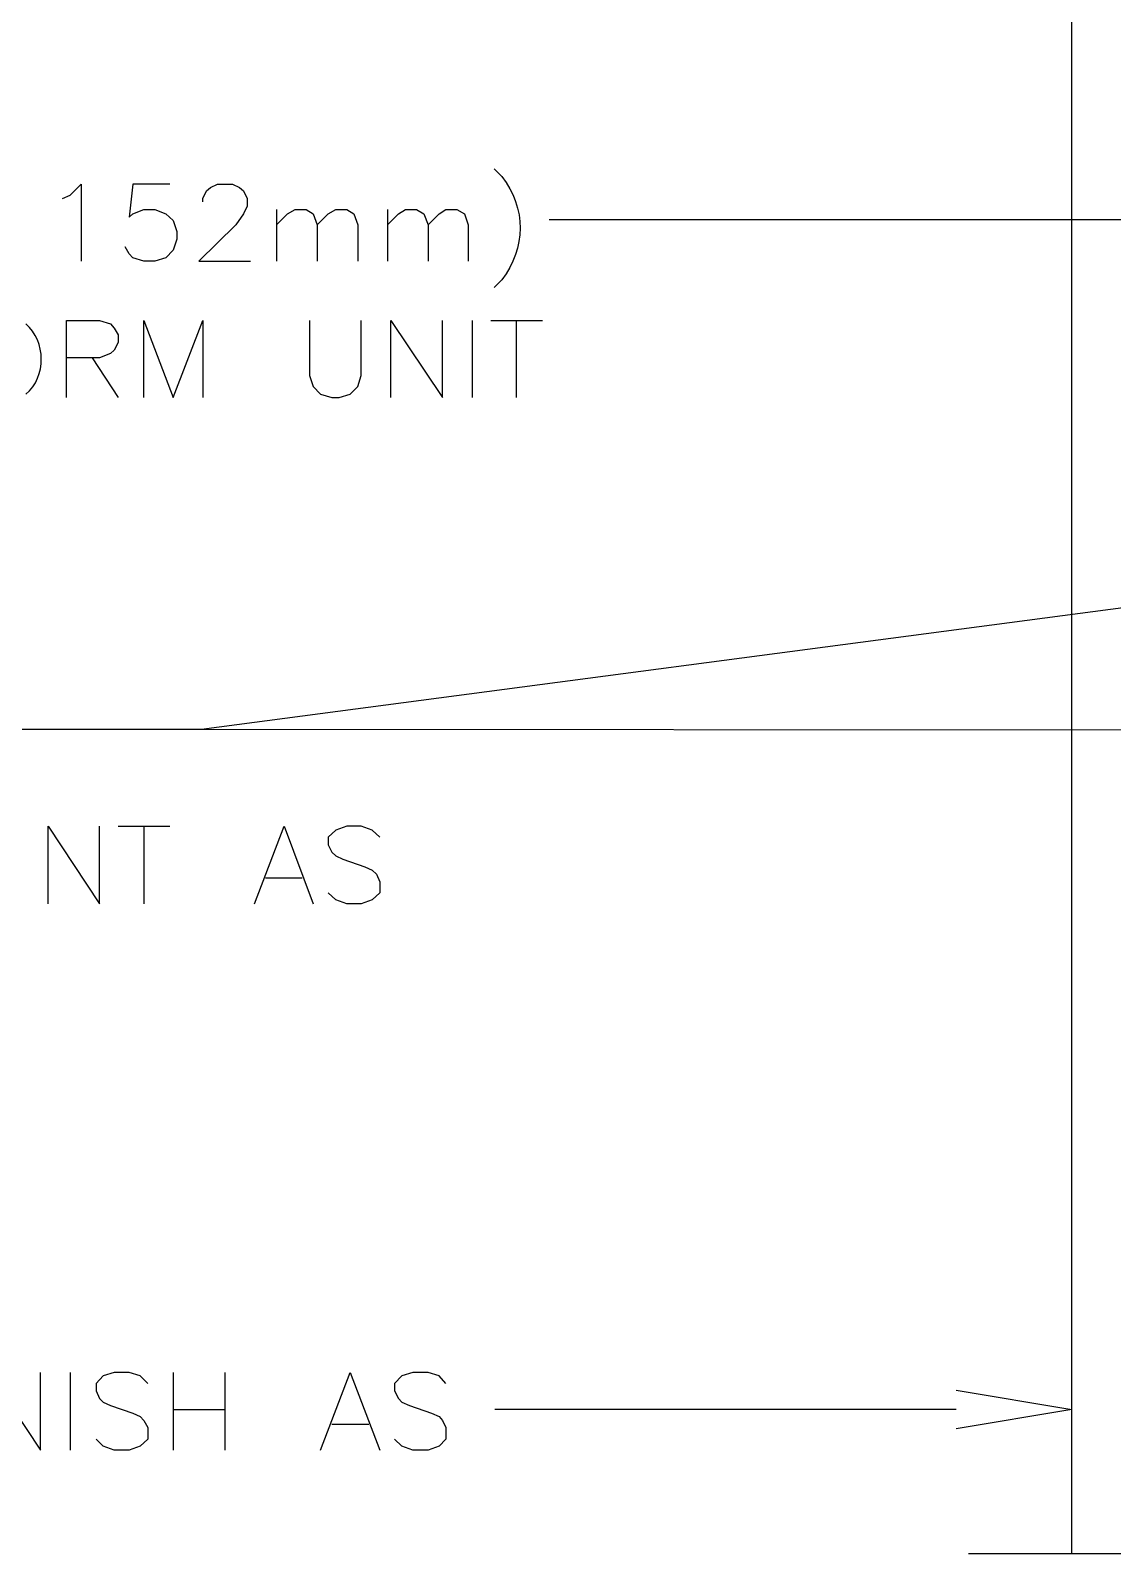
# Model space of a CAD drawing. Header units: millimetres. Extents: x 14 to 201, y 16 to 268.
# Drawn here: x 63.47 to 96.73, y 88.14 to 134.94 of the extents above; entities that cross this region are included whole.
import ezdxf

# ---------------------------------------------------------------- set-up
doc = ezdxf.new("R2010")
doc.units = ezdxf.units.MM
doc.layers.get('0').update_dxf_attribs({"linetype": 'CONTINUOUS'})

msp = doc.modelspace()

# ---------------------------------------------------------------- linework, layer by layer
at = {"color": 0}
for p, q in [((95.4828, 88.138), (95.4828, 170.731)), ((77.724, 130.683), (77.9568, 130.451)), ((64.685, 129.879), (65.024, 130.218)), ((65.024, 130.218), (65.024, 127.846)), ((66.6115, 130.218), (66.5057, 129.201)), ((67.7541, 130.218), (66.6115, 130.218)), ((68.8756, 130.006), (69.004, 130.112)), ((69.004, 130.112), (69.2146, 130.218)), ((69.2146, 130.218), (69.6807, 130.218)), ((69.6807, 130.218), (69.8927, 130.112)), ((69.8927, 130.112), (70.0193, 130.006)), ((64.4521, 129.772), (64.685, 129.879)), ((68.7709, 129.772), (68.8756, 130.006)), ((68.7709, 129.667), (68.7709, 129.772)), ((70.0193, 130.006), (70.1255, 129.772)), ((70.1255, 129.772), (70.1255, 129.54)), ((66.5057, 129.201), (66.6115, 129.307)), ((66.6115, 129.307), (66.9505, 129.433)), ((66.9505, 129.433), (67.2881, 129.433)), ((67.2881, 129.433), (67.6271, 129.307)), ((67.6271, 129.307), (67.86, 129.096)), ((70.0193, 129.307), (69.7865, 128.968)), ((70.1255, 129.54), (70.0193, 129.307)), ((71.035, 129.433), (71.035, 127.846)), ((71.035, 128.968), (71.374, 129.307)), ((71.374, 129.307), (71.6068, 129.433)), ((71.6068, 129.433), (71.9459, 129.433)), ((71.9459, 129.433), (72.1568, 129.307)), ((72.1568, 129.307), (72.2835, 128.968)), ((72.2835, 128.968), (72.6225, 129.307)), ((72.6225, 129.307), (72.8557, 129.433)), ((72.8557, 129.433), (73.1943, 129.433)), ((73.1943, 129.433), (73.4053, 129.307)), ((73.4053, 129.307), (73.5334, 128.968)), ((74.4432, 129.433), (74.4432, 127.846)), ((74.4432, 128.968), (74.7818, 129.307)), ((74.7818, 129.307), (74.9928, 129.433)), ((74.9928, 129.433), (75.3318, 129.433)), ((75.3318, 129.433), (75.5646, 129.307)), ((75.5646, 129.307), (75.6916, 128.968)), ((75.6916, 128.968), (76.0307, 129.307)), ((76.0307, 129.307), (76.2427, 129.433)), ((76.2427, 129.433), (76.5803, 129.433)), ((76.5803, 129.433), (76.8131, 129.307)), ((76.8131, 129.307), (76.9193, 128.968)), ((67.86, 129.096), (67.9662, 128.757)), ((67.9662, 128.757), (67.9662, 128.524)), ((69.7865, 128.968), (68.6428, 127.846)), ((72.2835, 128.968), (72.2835, 127.846)), ((73.5334, 128.968), (73.5334, 127.846)), ((75.6916, 128.968), (75.6916, 127.846)), ((76.9193, 128.968), (76.9193, 127.846)), ((98.8275, 129.117), (79.4177, 129.117)), ((66.5057, 128.079), (66.3787, 128.291)), ((67.9662, 128.524), (67.86, 128.185)), ((66.6115, 127.952), (66.5057, 128.079)), ((66.9505, 127.846), (66.6115, 127.952)), ((67.2881, 127.846), (66.9505, 127.846)), ((67.6271, 127.952), (67.2881, 127.846)), ((67.86, 128.185), (67.6271, 127.952)), ((68.6428, 127.846), (70.2303, 127.846)), ((77.9568, 127.276), (77.724, 127.043)), ((64.5791, 123.656), (64.5791, 126.026)), ((64.5791, 126.026), (65.5959, 126.026)), ((65.5959, 126.026), (65.9335, 125.921)), ((65.9335, 125.921), (66.0396, 125.793)), ((66.9505, 123.656), (66.9505, 126.026)), ((66.9505, 126.026), (67.86, 123.656)), ((67.86, 123.656), (68.7709, 126.026)), ((68.7709, 126.026), (68.7709, 123.656)), ((72.0506, 126.026), (72.0506, 124.333)), ((73.6381, 124.333), (73.6381, 126.026)), ((74.549, 123.656), (74.549, 126.026)), ((74.549, 126.026), (76.1365, 123.656)), ((76.1365, 123.656), (76.1365, 126.026)), ((77.046, 126.026), (77.046, 123.656)), ((77.6182, 126.026), (79.2057, 126.026)), ((78.4006, 126.026), (78.4006, 123.656)), ((66.0396, 125.793), (66.1666, 125.582)), ((66.1666, 125.582), (66.1666, 125.349)), ((65.9335, 125.01), (65.5959, 124.883)), ((66.0396, 125.116), (65.9335, 125.01)), ((66.1666, 125.349), (66.0396, 125.116)), ((65.5959, 124.883), (64.5791, 124.883)), ((65.363, 124.883), (66.1666, 123.656)), ((72.0506, 124.333), (72.1568, 123.994)), ((73.5334, 123.994), (73.6381, 124.333)), ((72.1568, 123.994), (72.3896, 123.762)), ((72.3896, 123.762), (72.7287, 123.656)), ((72.7287, 123.656), (72.9615, 123.656)), ((72.9615, 123.656), (73.3005, 123.762)), ((73.3005, 123.762), (73.5334, 123.994)), ((109.517, 118.85), (68.7282, 113.454)), ((68.7282, 113.454), (61.2994, 113.454)), ((68.7282, 113.454), (61.2994, 113.454)), ((111.358, 113.432), (68.7282, 113.454)), ((64.0084, 108.099), (64.0084, 110.49)), ((64.0084, 110.49), (65.5959, 108.099)), ((65.5959, 108.099), (65.5959, 110.49)), ((66.1666, 110.49), (67.7541, 110.49)), ((66.9505, 110.49), (66.9505, 108.099)), ((70.3584, 108.099), (71.2682, 110.49)), ((71.2682, 110.49), (72.1568, 108.099)), ((73.1943, 110.49), (72.8557, 110.363)), ((73.6381, 110.49), (73.1943, 110.49)), ((73.9771, 110.363), (73.6381, 110.49)), ((72.8557, 110.363), (72.6225, 110.151)), ((72.6225, 110.151), (72.6225, 109.918)), ((74.21, 110.151), (73.9771, 110.363)), ((72.6225, 109.918), (72.7287, 109.686)), ((72.7287, 109.686), (72.8557, 109.58)), ((72.8557, 109.58), (73.0677, 109.474)), ((73.0677, 109.474), (73.7443, 109.241)), ((73.7443, 109.241), (73.9771, 109.135)), ((73.9771, 109.135), (74.1041, 109.008)), ((70.696, 108.902), (71.8178, 108.902)), ((74.1041, 109.008), (74.21, 108.775)), ((74.21, 108.775), (74.21, 108.436)), ((72.8557, 108.226), (72.6225, 108.436)), ((73.1943, 108.099), (72.8557, 108.226)), ((73.9771, 108.226), (73.6381, 108.099)), ((74.21, 108.436), (73.9771, 108.226)), ((73.6381, 108.099), (73.1943, 108.099)), ((62.188, 93.7052), (63.7755, 91.313)), ((63.7755, 91.313), (63.7755, 93.7052)), ((64.685, 93.7052), (64.685, 91.313)), ((65.7006, 93.599), (65.49, 93.3662)), ((66.0396, 93.7052), (65.7006, 93.599)), ((66.5057, 93.7052), (66.0396, 93.7052)), ((66.8443, 93.599), (66.5057, 93.7052)), ((67.0775, 93.3662), (66.8443, 93.599)), ((67.86, 93.7052), (67.86, 91.313)), ((69.4475, 93.7052), (69.4475, 91.313)), ((72.3896, 91.313), (73.3005, 93.7052)), ((73.3005, 93.7052), (74.21, 91.313)), ((74.888, 93.599), (74.6552, 93.3662)), ((75.2256, 93.7052), (74.888, 93.599)), ((75.6916, 93.7052), (75.2256, 93.7052)), ((76.0307, 93.599), (75.6916, 93.7052)), ((76.2427, 93.3662), (76.0307, 93.599)), ((65.49, 93.3662), (65.49, 93.1333)), ((65.49, 93.1333), (65.5959, 92.9005)), ((74.6552, 93.3662), (74.6552, 93.1333)), ((74.6552, 93.1333), (74.7818, 92.9005)), ((91.9261, 93.1541), (95.4828, 92.5615)), ((65.5959, 92.9005), (65.7006, 92.7943)), ((65.7006, 92.7943), (65.9335, 92.6881)), ((65.9335, 92.6881), (66.6115, 92.4553)), ((74.7818, 92.9005), (74.888, 92.7943)), ((74.888, 92.7943), (75.1209, 92.6881)), ((75.1209, 92.6881), (75.7975, 92.4553)), ((66.6115, 92.4553), (66.8443, 92.3505)), ((66.8443, 92.3505), (66.9505, 92.2239)), ((66.9505, 92.2239), (67.0775, 92.0115)), ((67.86, 92.5615), (69.4475, 92.5615)), ((75.7975, 92.4553), (76.0307, 92.3505)), ((76.0307, 92.3505), (76.1365, 92.2239)), ((76.1365, 92.2239), (76.2427, 92.0115)), ((91.9261, 92.5615), (77.7448, 92.5615)), ((95.4828, 92.5615), (91.9261, 91.9688)), ((67.0775, 92.0115), (67.0775, 91.652)), ((72.7287, 92.1177), (73.871, 92.1177)), ((76.2427, 92.0115), (76.2427, 91.652)), ((65.7006, 91.4396), (65.49, 91.652)), ((66.0396, 91.313), (65.7006, 91.4396)), ((66.5057, 91.313), (66.0396, 91.313)), ((66.8443, 91.4396), (66.5057, 91.313)), ((67.0775, 91.652), (66.8443, 91.4396)), ((74.888, 91.4396), (74.6552, 91.652)), ((75.2256, 91.313), (74.888, 91.4396)), ((75.6916, 91.313), (75.2256, 91.313)), ((76.0307, 91.4396), (75.6916, 91.313)), ((76.2427, 91.652), (76.0307, 91.4396)), ((92.3078, 88.138), (111.95, 88.138))]:
    msp.add_line(p, q, dxfattribs=at)
for points in [[(77.9568, 130.451), (78.7192, 129.464), (78.7054, 128.265), (77.9568, 127.276)], [(63.3307, 123.762), (63.9713, 124.299), (63.9466, 125.386), (63.3307, 125.921)]]:
    msp.add_open_spline(points, degree=3, dxfattribs=at)

doc.saveas('drawing.dxf')
